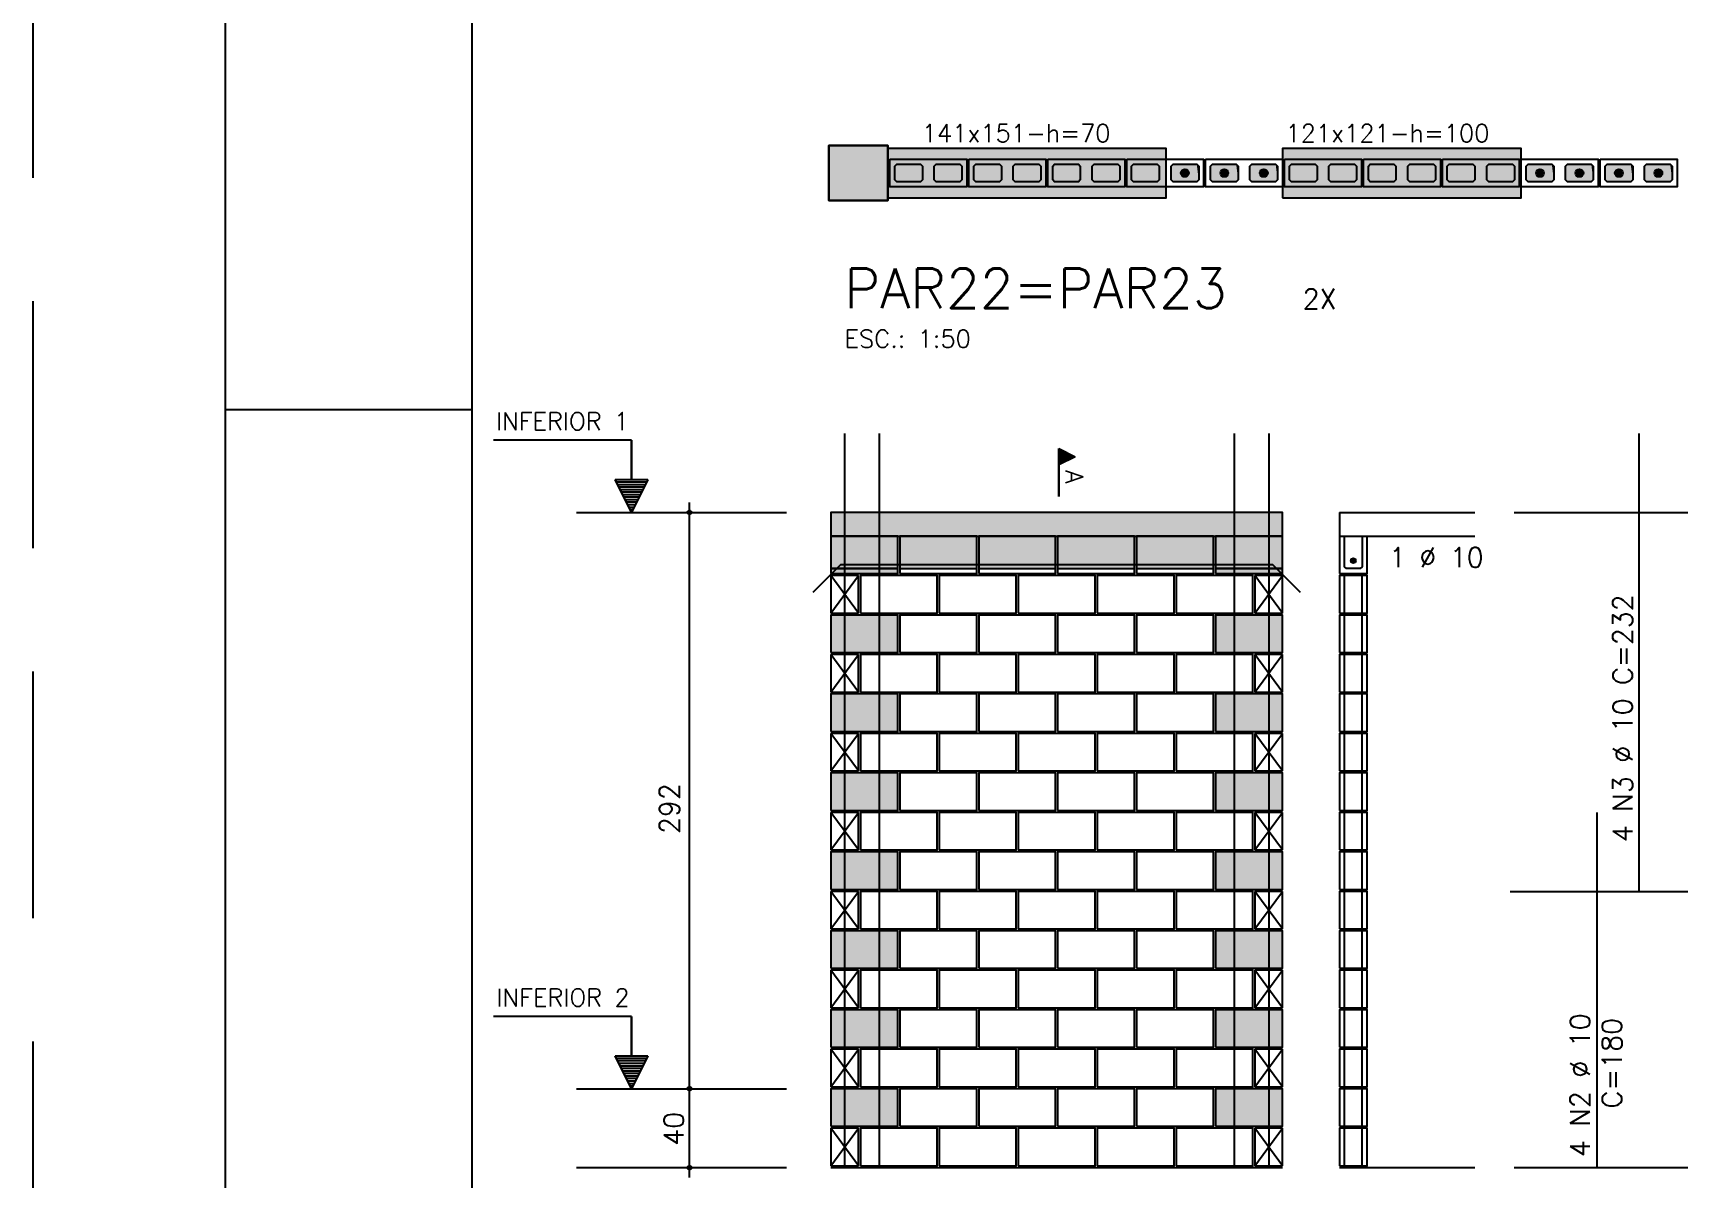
# Model space of a CAD drawing. Extents: x -1.9 to 86, y -1.6 to 60.9.
# Drawn here: x -1.95 to 14.73, y 7.06 to 18.67 of the extents above; entities that cross this region are included whole.
import ezdxf

# ---------------------------------------------------------------- set-up
doc = ezdxf.new("R2010")
doc.units = 0
doc.header["$MEASUREMENT"] = 0
doc.linetypes.add('HIDDEN', pattern=[0.375, 0.25, -0.125])
doc.layers.get('0').update_dxf_attribs({"linetype": 'CONTINUOUS'})
doc.layers.get('Defpoints').update_dxf_attribs({"linetype": 'CONTINUOUS'})
for name, color, linetype in [('ARQ_FOLHA', 7, 'CONTINUOUS'), ('PENA_01', 1, 'CONTINUOUS'), ('PENA_02', 2, 'CONTINUOUS'), ('PENA_03', 3, 'CONTINUOUS'), ('PENA_05', 5, 'CONTINUOUS'), ('PENA_06', 6, 'CONTINUOUS'), ('PENA_09', 254, 'CONTINUOUS'), ('PENA_11', 252, 'CONTINUOUS'), ('PENA_21', 100, 'CONTINUOUS'), ('PENA_23', 50, 'CONTINUOUS')]:
    doc.layers.add(name, color=color, linetype=linetype)
doc.styles.get("Standard").update_dxf_attribs({"font": 'ROMANS.SHX'})

# ---------------------------------------------------------------- blocks, each defined once
blk = doc.blocks.new('FOLHA A1 - 841 X 594')
at = {"layer": 'ARQ_FOLHA', "color": 1}
blk.add_line((-816, 148.5), (-841, 148.5), dxfattribs=at)
for points in [[(-841, 0), (0, 0), (0, 594), (-841, 594)], [(-816, 10), (-10, 10), (-10, 584), (-816, 584)]]:
    blk.add_lwpolyline(points, close=True, dxfattribs=at)
at = {"layer": 'Defpoints', "color": 8, "linetype": 'HIDDEN', "ltscale": 100}
blk.add_lwpolyline([(-860.5, 609.5), (-860.5, -15.5), (19.5, -15.5), (19.5, 609.5)], close=True, dxfattribs=at)
blk = doc.blocks.new('*U24')
blk.add_blockref('FOLHA A1 - 841 X 594', (0, 0))

msp = doc.modelspace()

# ---------------------------------------------------------------- linework, layer by layer
at = {"layer": 'PENA_01', "linetype": 'Continuous'}
for p, q in [((3.559764, 13.809727), (5.690628, 13.809727)), ((6.13812, 13.239727), (6.81812, 13.239727)), ((6.83812, 13.239727), (7.61812, 13.239727)), ((7.63812, 13.239727), (8.41812, 13.239727)), ((8.43812, 13.239727), (9.21812, 13.239727)), ((9.23812, 13.239727), (10.01812, 13.239727)), ((10.03812, 13.239727), (10.71812, 13.239727)), ((3.559764, 7.969727), (5.690628, 7.969727)), ((3.559764, 7.169727), (5.690628, 7.169727))]:
    msp.add_line(p, q, dxfattribs=at)
for points in [[(6.78798, 17.318709), (6.80798, 17.338709), (7.04798, 17.338709), (7.06798, 17.318709), (7.06798, 17.178709), (7.04798, 17.158709), (6.80798, 17.158709), (6.78798, 17.178709), (6.78798, 17.318709)], [(7.18798, 17.318709), (7.20798, 17.338709), (7.44798, 17.338709), (7.46798, 17.318709), (7.46798, 17.178709), (7.44798, 17.158709), (7.20798, 17.158709), (7.18798, 17.178709), (7.18798, 17.318709)], [(7.58798, 17.318709), (7.60798, 17.338709), (7.84798, 17.338709), (7.86798, 17.318709), (7.86798, 17.178709), (7.84798, 17.158709), (7.60798, 17.158709), (7.58798, 17.178709), (7.58798, 17.318709)], [(7.98798, 17.318709), (8.00798, 17.338709), (8.24798, 17.338709), (8.26798, 17.318709), (8.26798, 17.178709), (8.24798, 17.158709), (8.00798, 17.158709), (7.98798, 17.178709), (7.98798, 17.318709)], [(8.38798, 17.318709), (8.40798, 17.338709), (8.64798, 17.338709), (8.66798, 17.318709), (8.66798, 17.178709), (8.64798, 17.158709), (8.40798, 17.158709), (8.38798, 17.178709), (8.38798, 17.318709)], [(8.78798, 17.318709), (8.80798, 17.338709), (9.04798, 17.338709), (9.06798, 17.318709), (9.06798, 17.178709), (9.04798, 17.158709), (8.80798, 17.158709), (8.78798, 17.178709), (8.78798, 17.318709)], [(9.18798, 17.318709), (9.20798, 17.338709), (9.44798, 17.338709), (9.46798, 17.318709), (9.46798, 17.178709), (9.44798, 17.158709), (9.20798, 17.158709), (9.18798, 17.178709), (9.18798, 17.318709)], [(9.58798, 17.318709), (9.60798, 17.338709), (9.84798, 17.338709), (9.86798, 17.318709), (9.86798, 17.178709), (9.84798, 17.158709), (9.60798, 17.158709), (9.58798, 17.178709), (9.58798, 17.318709)], [(9.98798, 17.318709), (10.00798, 17.338709), (10.24798, 17.338709), (10.26798, 17.318709), (10.26798, 17.178709), (10.24798, 17.158709), (10.00798, 17.158709), (9.98798, 17.178709), (9.98798, 17.318709)], [(10.38798, 17.318709), (10.40798, 17.338709), (10.64798, 17.338709), (10.66798, 17.318709), (10.66798, 17.178709), (10.64798, 17.158709), (10.40798, 17.158709), (10.38798, 17.178709), (10.38798, 17.318709)], [(10.78798, 17.318709), (10.80798, 17.338709), (11.04798, 17.338709), (11.06798, 17.318709), (11.06798, 17.178709), (11.04798, 17.158709), (10.80798, 17.158709), (10.78798, 17.178709), (10.78798, 17.318709)], [(11.18798, 17.318709), (11.20798, 17.338709), (11.44798, 17.338709), (11.46798, 17.318709), (11.46798, 17.178709), (11.44798, 17.158709), (11.20798, 17.158709), (11.18798, 17.178709), (11.18798, 17.318709)], [(11.58798, 17.318709), (11.60798, 17.338709), (11.84798, 17.338709), (11.86798, 17.318709), (11.86798, 17.178709), (11.84798, 17.158709), (11.60798, 17.158709), (11.58798, 17.178709), (11.58798, 17.318709)], [(11.98798, 17.318709), (12.00798, 17.338709), (12.24798, 17.338709), (12.26798, 17.318709), (12.26798, 17.178709), (12.24798, 17.158709), (12.00798, 17.158709), (11.98798, 17.178709), (11.98798, 17.318709)], [(12.38798, 17.318709), (12.40798, 17.338709), (12.64798, 17.338709), (12.66798, 17.318709), (12.66798, 17.178709), (12.64798, 17.158709), (12.40798, 17.158709), (12.38798, 17.178709), (12.38798, 17.318709)], [(12.78798, 17.318709), (12.80798, 17.338709), (13.04798, 17.338709), (13.06798, 17.318709), (13.06798, 17.178709), (13.04798, 17.158709), (12.80798, 17.158709), (12.78798, 17.178709), (12.78798, 17.318709)], [(13.18798, 17.318709), (13.20798, 17.338709), (13.44798, 17.338709), (13.46798, 17.318709), (13.46798, 17.178709), (13.44798, 17.158709), (13.20798, 17.158709), (13.18798, 17.178709), (13.18798, 17.318709)], [(13.58798, 17.318709), (13.60798, 17.338709), (13.84798, 17.338709), (13.86798, 17.318709), (13.86798, 17.178709), (13.84798, 17.158709), (13.60798, 17.158709), (13.58798, 17.178709), (13.58798, 17.318709)], [(13.98798, 17.318709), (14.00798, 17.338709), (14.24798, 17.338709), (14.26798, 17.318709), (14.26798, 17.178709), (14.24798, 17.158709), (14.00798, 17.158709), (13.98798, 17.178709), (13.98798, 17.318709)], [(14.38798, 17.318709), (14.40798, 17.338709), (14.64798, 17.338709), (14.66798, 17.318709), (14.66798, 17.178709), (14.64798, 17.158709), (14.40798, 17.158709), (14.38798, 17.178709), (14.38798, 17.318709)]]:
    msp.add_lwpolyline(points, dxfattribs=at)
at = {"layer": 'PENA_02', "linetype": 'Continuous'}
for p, q in [((6.41812, 13.169727), (6.13812, 13.169727)), ((6.13812, 13.169727), (6.13812, 12.789727)), ((6.41812, 12.789727), (6.41812, 13.169727)), ((10.71812, 13.169727), (10.43812, 13.169727)), ((10.43812, 13.169727), (10.43812, 12.789727)), ((10.71812, 12.789727), (10.71812, 13.169727)), ((6.13812, 12.789727), (6.41812, 12.789727)), ((10.43812, 12.789727), (10.71812, 12.789727)), ((6.41812, 12.369727), (6.13812, 12.369727)), ((6.13812, 12.369727), (6.13812, 11.989727)), ((6.41812, 11.989727), (6.41812, 12.369727)), ((10.71812, 12.369727), (10.43812, 12.369727)), ((10.43812, 12.369727), (10.43812, 11.989727)), ((10.71812, 11.989727), (10.71812, 12.369727)), ((6.13812, 11.989727), (6.41812, 11.989727)), ((10.43812, 11.989727), (10.71812, 11.989727)), ((6.41812, 11.569727), (6.13812, 11.569727)), ((6.13812, 11.569727), (6.13812, 11.189727)), ((6.41812, 11.189727), (6.41812, 11.569727)), ((10.71812, 11.569727), (10.43812, 11.569727)), ((10.43812, 11.569727), (10.43812, 11.189727)), ((10.71812, 11.189727), (10.71812, 11.569727)), ((6.13812, 11.189727), (6.41812, 11.189727)), ((10.43812, 11.189727), (10.71812, 11.189727)), ((6.41812, 10.769727), (6.13812, 10.769727)), ((6.13812, 10.769727), (6.13812, 10.389727)), ((6.41812, 10.389727), (6.41812, 10.769727)), ((10.71812, 10.769727), (10.43812, 10.769727)), ((10.43812, 10.769727), (10.43812, 10.389727)), ((10.71812, 10.389727), (10.71812, 10.769727)), ((6.13812, 10.389727), (6.41812, 10.389727)), ((10.43812, 10.389727), (10.71812, 10.389727)), ((6.41812, 9.969727), (6.13812, 9.969727)), ((6.13812, 9.969727), (6.13812, 9.589727)), ((6.41812, 9.589727), (6.41812, 9.969727)), ((10.71812, 9.969727), (10.43812, 9.969727)), ((10.43812, 9.969727), (10.43812, 9.589727)), ((10.71812, 9.589727), (10.71812, 9.969727)), ((6.13812, 9.589727), (6.41812, 9.589727)), ((10.43812, 9.589727), (10.71812, 9.589727)), ((6.41812, 9.169727), (6.13812, 9.169727)), ((6.13812, 9.169727), (6.13812, 8.789727)), ((6.41812, 8.789727), (6.41812, 9.169727)), ((10.71812, 9.169727), (10.43812, 9.169727)), ((10.43812, 9.169727), (10.43812, 8.789727)), ((10.71812, 8.789727), (10.71812, 9.169727)), ((6.13812, 8.789727), (6.41812, 8.789727)), ((10.43812, 8.789727), (10.71812, 8.789727)), ((6.41812, 8.369727), (6.13812, 8.369727)), ((6.13812, 8.369727), (6.13812, 7.989727)), ((6.41812, 7.989727), (6.41812, 8.369727)), ((10.71812, 8.369727), (10.43812, 8.369727)), ((10.43812, 8.369727), (10.43812, 7.989727)), ((10.71812, 7.989727), (10.71812, 8.369727)), ((6.13812, 7.989727), (6.41812, 7.989727)), ((10.43812, 7.989727), (10.71812, 7.989727)), ((6.41812, 7.569727), (6.13812, 7.569727)), ((6.13812, 7.569727), (6.13812, 7.189727)), ((6.41812, 7.189727), (6.41812, 7.569727)), ((10.71812, 7.569727), (10.43812, 7.569727)), ((10.43812, 7.569727), (10.43812, 7.189727)), ((10.71812, 7.189727), (10.71812, 7.569727)), ((6.13812, 7.189727), (6.41812, 7.189727)), ((10.43812, 7.189727), (10.71812, 7.189727)), ((6.13812, 7.169727), (10.71812, 7.169727))]:
    msp.add_line(p, q, dxfattribs=at)
for points in [[(6.71798, 16.968709), (6.11798, 16.968709), (6.11798, 17.528709), (6.71798, 17.528709), (6.71798, 16.968709)], [(6.73798, 17.388709), (7.51798, 17.388709), (7.51798, 17.108709), (6.73798, 17.108709), (6.73798, 17.388709)], [(7.53798, 17.388709), (8.31798, 17.388709), (8.31798, 17.108709), (7.53798, 17.108709), (7.53798, 17.388709)], [(8.33798, 17.388709), (9.11798, 17.388709), (9.11798, 17.108709), (8.33798, 17.108709), (8.33798, 17.388709)], [(9.13798, 17.388709), (9.91798, 17.388709), (9.91798, 17.108709), (9.13798, 17.108709), (9.13798, 17.388709)], [(9.93798, 17.388709), (10.71798, 17.388709), (10.71798, 17.108709), (9.93798, 17.108709), (9.93798, 17.388709)], [(10.73798, 17.388709), (11.51798, 17.388709), (11.51798, 17.108709), (10.73798, 17.108709), (10.73798, 17.388709)], [(11.53798, 17.388709), (12.31798, 17.388709), (12.31798, 17.108709), (11.53798, 17.108709), (11.53798, 17.388709)], [(12.33798, 17.388709), (13.11798, 17.388709), (13.11798, 17.108709), (12.33798, 17.108709), (12.33798, 17.388709)], [(13.13798, 17.388709), (13.91798, 17.388709), (13.91798, 17.108709), (13.13798, 17.108709), (13.13798, 17.388709)], [(13.93798, 17.388709), (14.71798, 17.388709), (14.71798, 17.108709), (13.93798, 17.108709), (13.93798, 17.388709)], [(6.13812, 13.569727), (10.71812, 13.569727), (10.71812, 13.809727), (6.13812, 13.809727), (6.13812, 13.569727)], [(6.13812, 13.189727), (6.81812, 13.189727), (6.81812, 13.569727), (6.13812, 13.569727), (6.13812, 13.189727)], [(6.83812, 13.189727), (7.61812, 13.189727), (7.61812, 13.569727), (6.83812, 13.569727), (6.83812, 13.189727)], [(7.63812, 13.189727), (8.41812, 13.189727), (8.41812, 13.569727), (7.63812, 13.569727), (7.63812, 13.189727)], [(8.43812, 13.189727), (9.21812, 13.189727), (9.21812, 13.569727), (8.43812, 13.569727), (8.43812, 13.189727)], [(9.23812, 13.189727), (10.01812, 13.189727), (10.01812, 13.569727), (9.23812, 13.569727), (9.23812, 13.189727)], [(10.03812, 13.189727), (10.71812, 13.189727), (10.71812, 13.569727), (10.03812, 13.569727), (10.03812, 13.189727)], [(6.43812, 12.789727), (7.21812, 12.789727), (7.21812, 13.169727), (6.43812, 13.169727), (6.43812, 12.789727)], [(7.23812, 12.789727), (8.01812, 12.789727), (8.01812, 13.169727), (7.23812, 13.169727), (7.23812, 12.789727)], [(8.03812, 12.789727), (8.81812, 12.789727), (8.81812, 13.169727), (8.03812, 13.169727), (8.03812, 12.789727)], [(8.83812, 12.789727), (9.61812, 12.789727), (9.61812, 13.169727), (8.83812, 13.169727), (8.83812, 12.789727)], [(9.63812, 12.789727), (10.41812, 12.789727), (10.41812, 13.169727), (9.63812, 13.169727), (9.63812, 12.789727)], [(6.13812, 12.389727), (6.81812, 12.389727), (6.81812, 12.769727), (6.13812, 12.769727), (6.13812, 12.389727)], [(6.83812, 12.389727), (7.61812, 12.389727), (7.61812, 12.769727), (6.83812, 12.769727), (6.83812, 12.389727)], [(7.63812, 12.389727), (8.41812, 12.389727), (8.41812, 12.769727), (7.63812, 12.769727), (7.63812, 12.389727)], [(8.43812, 12.389727), (9.21812, 12.389727), (9.21812, 12.769727), (8.43812, 12.769727), (8.43812, 12.389727)], [(9.23812, 12.389727), (10.01812, 12.389727), (10.01812, 12.769727), (9.23812, 12.769727), (9.23812, 12.389727)], [(10.03812, 12.389727), (10.71812, 12.389727), (10.71812, 12.769727), (10.03812, 12.769727), (10.03812, 12.389727)], [(6.43812, 11.989727), (7.21812, 11.989727), (7.21812, 12.369727), (6.43812, 12.369727), (6.43812, 11.989727)], [(7.23812, 11.989727), (8.01812, 11.989727), (8.01812, 12.369727), (7.23812, 12.369727), (7.23812, 11.989727)], [(8.03812, 11.989727), (8.81812, 11.989727), (8.81812, 12.369727), (8.03812, 12.369727), (8.03812, 11.989727)], [(8.83812, 11.989727), (9.61812, 11.989727), (9.61812, 12.369727), (8.83812, 12.369727), (8.83812, 11.989727)], [(9.63812, 11.989727), (10.41812, 11.989727), (10.41812, 12.369727), (9.63812, 12.369727), (9.63812, 11.989727)], [(6.13812, 11.589727), (6.81812, 11.589727), (6.81812, 11.969727), (6.13812, 11.969727), (6.13812, 11.589727)], [(6.83812, 11.589727), (7.61812, 11.589727), (7.61812, 11.969727), (6.83812, 11.969727), (6.83812, 11.589727)], [(7.63812, 11.589727), (8.41812, 11.589727), (8.41812, 11.969727), (7.63812, 11.969727), (7.63812, 11.589727)], [(8.43812, 11.589727), (9.21812, 11.589727), (9.21812, 11.969727), (8.43812, 11.969727), (8.43812, 11.589727)], [(9.23812, 11.589727), (10.01812, 11.589727), (10.01812, 11.969727), (9.23812, 11.969727), (9.23812, 11.589727)], [(10.03812, 11.589727), (10.71812, 11.589727), (10.71812, 11.969727), (10.03812, 11.969727), (10.03812, 11.589727)], [(6.43812, 11.189727), (7.21812, 11.189727), (7.21812, 11.569727), (6.43812, 11.569727), (6.43812, 11.189727)], [(7.23812, 11.189727), (8.01812, 11.189727), (8.01812, 11.569727), (7.23812, 11.569727), (7.23812, 11.189727)], [(8.03812, 11.189727), (8.81812, 11.189727), (8.81812, 11.569727), (8.03812, 11.569727), (8.03812, 11.189727)], [(8.83812, 11.189727), (9.61812, 11.189727), (9.61812, 11.569727), (8.83812, 11.569727), (8.83812, 11.189727)], [(9.63812, 11.189727), (10.41812, 11.189727), (10.41812, 11.569727), (9.63812, 11.569727), (9.63812, 11.189727)], [(6.13812, 10.789727), (6.81812, 10.789727), (6.81812, 11.169727), (6.13812, 11.169727), (6.13812, 10.789727)], [(6.83812, 10.789727), (7.61812, 10.789727), (7.61812, 11.169727), (6.83812, 11.169727), (6.83812, 10.789727)], [(7.63812, 10.789727), (8.41812, 10.789727), (8.41812, 11.169727), (7.63812, 11.169727), (7.63812, 10.789727)], [(8.43812, 10.789727), (9.21812, 10.789727), (9.21812, 11.169727), (8.43812, 11.169727), (8.43812, 10.789727)], [(9.23812, 10.789727), (10.01812, 10.789727), (10.01812, 11.169727), (9.23812, 11.169727), (9.23812, 10.789727)], [(10.03812, 10.789727), (10.71812, 10.789727), (10.71812, 11.169727), (10.03812, 11.169727), (10.03812, 10.789727)], [(6.43812, 10.389727), (7.21812, 10.389727), (7.21812, 10.769727), (6.43812, 10.769727), (6.43812, 10.389727)], [(7.23812, 10.389727), (8.01812, 10.389727), (8.01812, 10.769727), (7.23812, 10.769727), (7.23812, 10.389727)], [(8.03812, 10.389727), (8.81812, 10.389727), (8.81812, 10.769727), (8.03812, 10.769727), (8.03812, 10.389727)], [(8.83812, 10.389727), (9.61812, 10.389727), (9.61812, 10.769727), (8.83812, 10.769727), (8.83812, 10.389727)], [(9.63812, 10.389727), (10.41812, 10.389727), (10.41812, 10.769727), (9.63812, 10.769727), (9.63812, 10.389727)], [(6.13812, 9.989727), (6.81812, 9.989727), (6.81812, 10.369727), (6.13812, 10.369727), (6.13812, 9.989727)], [(6.83812, 9.989727), (7.61812, 9.989727), (7.61812, 10.369727), (6.83812, 10.369727), (6.83812, 9.989727)], [(7.63812, 9.989727), (8.41812, 9.989727), (8.41812, 10.369727), (7.63812, 10.369727), (7.63812, 9.989727)], [(8.43812, 9.989727), (9.21812, 9.989727), (9.21812, 10.369727), (8.43812, 10.369727), (8.43812, 9.989727)], [(9.23812, 9.989727), (10.01812, 9.989727), (10.01812, 10.369727), (9.23812, 10.369727), (9.23812, 9.989727)], [(10.03812, 9.989727), (10.71812, 9.989727), (10.71812, 10.369727), (10.03812, 10.369727), (10.03812, 9.989727)], [(6.43812, 9.589727), (7.21812, 9.589727), (7.21812, 9.969727), (6.43812, 9.969727), (6.43812, 9.589727)], [(7.23812, 9.589727), (8.01812, 9.589727), (8.01812, 9.969727), (7.23812, 9.969727), (7.23812, 9.589727)], [(8.03812, 9.589727), (8.81812, 9.589727), (8.81812, 9.969727), (8.03812, 9.969727), (8.03812, 9.589727)], [(8.83812, 9.589727), (9.61812, 9.589727), (9.61812, 9.969727), (8.83812, 9.969727), (8.83812, 9.589727)], [(9.63812, 9.589727), (10.41812, 9.589727), (10.41812, 9.969727), (9.63812, 9.969727), (9.63812, 9.589727)], [(6.13812, 9.189727), (6.81812, 9.189727), (6.81812, 9.569727), (6.13812, 9.569727), (6.13812, 9.189727)], [(6.83812, 9.189727), (7.61812, 9.189727), (7.61812, 9.569727), (6.83812, 9.569727), (6.83812, 9.189727)], [(7.63812, 9.189727), (8.41812, 9.189727), (8.41812, 9.569727), (7.63812, 9.569727), (7.63812, 9.189727)], [(8.43812, 9.189727), (9.21812, 9.189727), (9.21812, 9.569727), (8.43812, 9.569727), (8.43812, 9.189727)], [(9.23812, 9.189727), (10.01812, 9.189727), (10.01812, 9.569727), (9.23812, 9.569727), (9.23812, 9.189727)], [(10.03812, 9.189727), (10.71812, 9.189727), (10.71812, 9.569727), (10.03812, 9.569727), (10.03812, 9.189727)], [(6.43812, 8.789727), (7.21812, 8.789727), (7.21812, 9.169727), (6.43812, 9.169727), (6.43812, 8.789727)], [(7.23812, 8.789727), (8.01812, 8.789727), (8.01812, 9.169727), (7.23812, 9.169727), (7.23812, 8.789727)], [(8.03812, 8.789727), (8.81812, 8.789727), (8.81812, 9.169727), (8.03812, 9.169727), (8.03812, 8.789727)], [(8.83812, 8.789727), (9.61812, 8.789727), (9.61812, 9.169727), (8.83812, 9.169727), (8.83812, 8.789727)], [(9.63812, 8.789727), (10.41812, 8.789727), (10.41812, 9.169727), (9.63812, 9.169727), (9.63812, 8.789727)], [(6.13812, 8.389727), (6.81812, 8.389727), (6.81812, 8.769727), (6.13812, 8.769727), (6.13812, 8.389727)], [(6.83812, 8.389727), (7.61812, 8.389727), (7.61812, 8.769727), (6.83812, 8.769727), (6.83812, 8.389727)], [(7.63812, 8.389727), (8.41812, 8.389727), (8.41812, 8.769727), (7.63812, 8.769727), (7.63812, 8.389727)], [(8.43812, 8.389727), (9.21812, 8.389727), (9.21812, 8.769727), (8.43812, 8.769727), (8.43812, 8.389727)], [(9.23812, 8.389727), (10.01812, 8.389727), (10.01812, 8.769727), (9.23812, 8.769727), (9.23812, 8.389727)], [(10.03812, 8.389727), (10.71812, 8.389727), (10.71812, 8.769727), (10.03812, 8.769727), (10.03812, 8.389727)], [(6.43812, 7.989727), (7.21812, 7.989727), (7.21812, 8.369727), (6.43812, 8.369727), (6.43812, 7.989727)], [(7.23812, 7.989727), (8.01812, 7.989727), (8.01812, 8.369727), (7.23812, 8.369727), (7.23812, 7.989727)], [(8.03812, 7.989727), (8.81812, 7.989727), (8.81812, 8.369727), (8.03812, 8.369727), (8.03812, 7.989727)], [(8.83812, 7.989727), (9.61812, 7.989727), (9.61812, 8.369727), (8.83812, 8.369727), (8.83812, 7.989727)], [(9.63812, 7.989727), (10.41812, 7.989727), (10.41812, 8.369727), (9.63812, 8.369727), (9.63812, 7.989727)], [(6.13812, 7.589727), (6.81812, 7.589727), (6.81812, 7.969727), (6.13812, 7.969727), (6.13812, 7.589727)], [(6.83812, 7.589727), (7.61812, 7.589727), (7.61812, 7.969727), (6.83812, 7.969727), (6.83812, 7.589727)], [(7.63812, 7.589727), (8.41812, 7.589727), (8.41812, 7.969727), (7.63812, 7.969727), (7.63812, 7.589727)], [(8.43812, 7.589727), (9.21812, 7.589727), (9.21812, 7.969727), (8.43812, 7.969727), (8.43812, 7.589727)], [(9.23812, 7.589727), (10.01812, 7.589727), (10.01812, 7.969727), (9.23812, 7.969727), (9.23812, 7.589727)], [(10.03812, 7.589727), (10.71812, 7.589727), (10.71812, 7.969727), (10.03812, 7.969727), (10.03812, 7.589727)], [(6.43812, 7.189727), (7.21812, 7.189727), (7.21812, 7.569727), (6.43812, 7.569727), (6.43812, 7.189727)], [(7.23812, 7.189727), (8.01812, 7.189727), (8.01812, 7.569727), (7.23812, 7.569727), (7.23812, 7.189727)], [(8.03812, 7.189727), (8.81812, 7.189727), (8.81812, 7.569727), (8.03812, 7.569727), (8.03812, 7.189727)], [(8.83812, 7.189727), (9.61812, 7.189727), (9.61812, 7.569727), (8.83812, 7.569727), (8.83812, 7.189727)], [(9.63812, 7.189727), (10.41812, 7.189727), (10.41812, 7.569727), (9.63812, 7.569727), (9.63812, 7.189727)]]:
    msp.add_lwpolyline(points, dxfattribs=at)
for centre, radius in [((4.70591, 13.809727), 0.02), ((4.70591, 13.809727), 0.01), ((4.70591, 7.969727), 0.02), ((4.70591, 7.969727), 0.01), ((4.70591, 7.169727), 0.02), ((4.70591, 7.169727), 0.01)]:
    msp.add_circle(centre, radius, dxfattribs=at)
at = {"layer": 'PENA_03', "linetype": 'Continuous'}
for p, q in [((4.118763, 14.541592), (2.718763, 14.541592)), ((4.118763, 14.141592), (4.118763, 14.541592)), ((4.120163, 14.141592), (4.120163, 14.542992)), ((8.451183, 13.971049), (8.451183, 14.457431)), ((8.451183, 14.457431), (8.617116, 14.374465)), ((8.451878, 14.456303), (8.615555, 14.374465)), ((8.617116, 14.374465), (8.451878, 14.291846)), ((8.451879, 14.456303), (8.451879, 14.292626)), ((8.615555, 14.374465), (8.451879, 14.292626)), ((8.463947, 14.451049), (8.463947, 14.29788)), ((8.476711, 14.444667), (8.476711, 14.304262)), ((8.489475, 14.438285), (8.489475, 14.310644)), ((8.502239, 14.431903), (8.502239, 14.317026)), ((8.515003, 14.425521), (8.515003, 14.323408)), ((8.527767, 14.419139), (8.527767, 14.32979)), ((8.540531, 14.412757), (8.540531, 14.336172)), ((8.553295, 14.406375), (8.553295, 14.342554)), ((8.566059, 14.399993), (8.566059, 14.348936)), ((8.578823, 14.393611), (8.578823, 14.355318)), ((8.591588, 14.387229), (8.591588, 14.3617)), ((8.604352, 14.380847), (8.604352, 14.368083)), ((8.451879, 14.291846), (8.451879, 13.971049)), ((4.119463, 13.809727), (3.95353, 14.141592)), ((3.95353, 14.141592), (4.118763, 14.141592)), ((4.119463, 13.812849), (3.955786, 14.140201)), ((4.283139, 14.140201), (3.955786, 14.140201)), ((4.272632, 14.116064), (3.966293, 14.116064)), ((4.259868, 14.090536), (3.979058, 14.090536)), ((4.247104, 14.065008), (3.991822, 14.065008)), ((4.234339, 14.03948), (4.004586, 14.03948)), ((4.221575, 14.013952), (4.01735, 14.013952)), ((4.285396, 14.141592), (4.119463, 13.809727)), ((4.283139, 14.140202), (4.119463, 13.812848)), ((4.120163, 14.141592), (4.285396, 14.141592)), ((4.208811, 13.988424), (4.030114, 13.988424)), ((4.196047, 13.962896), (4.042878, 13.962896)), ((4.183283, 13.937368), (4.055642, 13.937368)), ((4.170519, 13.91184), (4.068406, 13.91184)), ((4.157755, 13.886312), (4.08117, 13.886312)), ((4.144991, 13.860783), (4.093934, 13.860783)), ((4.70591, 7.069194), (4.70591, 13.909727)), ((4.132227, 13.835255), (4.106699, 13.835255)), ((11.296176, 13.809727), (11.296176, 13.189727)), ((11.296176, 13.809727), (12.666855, 13.809727)), ((13.066855, 13.809727), (15.556171, 13.809727)), ((11.296176, 13.569727), (12.666855, 13.569727)), ((6.13812, 12.789727), (6.41812, 13.169727)), ((6.41812, 12.789727), (6.13812, 13.169727)), ((10.43812, 12.789727), (10.71812, 13.169727)), ((10.71812, 12.789727), (10.43812, 13.169727)), ((11.346176, 12.789727), (11.346176, 13.169727)), ((11.526176, 12.789727), (11.526176, 13.169727)), ((11.346176, 12.389727), (11.346176, 12.769727)), ((11.526176, 12.389727), (11.526176, 12.769727)), ((6.13812, 11.989727), (6.41812, 12.369727)), ((6.41812, 11.989727), (6.13812, 12.369727)), ((10.43812, 11.989727), (10.71812, 12.369727)), ((10.71812, 11.989727), (10.43812, 12.369727)), ((11.346176, 11.989727), (11.346176, 12.369727)), ((11.526176, 11.989727), (11.526176, 12.369727)), ((11.346176, 11.589727), (11.346176, 11.969727)), ((11.526176, 11.589727), (11.526176, 11.969727)), ((6.13812, 11.189727), (6.41812, 11.569727)), ((6.41812, 11.189727), (6.13812, 11.569727)), ((10.43812, 11.189727), (10.71812, 11.569727)), ((10.71812, 11.189727), (10.43812, 11.569727)), ((11.346176, 11.189727), (11.346176, 11.569727)), ((11.526176, 11.189727), (11.526176, 11.569727)), ((11.346176, 10.789727), (11.346176, 11.169727)), ((11.526176, 10.789727), (11.526176, 11.169727)), ((6.13812, 10.389727), (6.41812, 10.769727)), ((6.41812, 10.389727), (6.13812, 10.769727)), ((10.43812, 10.389727), (10.71812, 10.769727)), ((10.71812, 10.389727), (10.43812, 10.769727)), ((11.346176, 10.389727), (11.346176, 10.769727)), ((11.526176, 10.389727), (11.526176, 10.769727)), ((11.346176, 9.989727), (11.346176, 10.369727)), ((11.526176, 9.989727), (11.526176, 10.369727)), ((6.13812, 9.589727), (6.41812, 9.969727)), ((6.41812, 9.589727), (6.13812, 9.969727)), ((10.43812, 9.589727), (10.71812, 9.969727)), ((10.71812, 9.589727), (10.43812, 9.969727)), ((11.346176, 9.589727), (11.346176, 9.969727)), ((11.526176, 9.589727), (11.526176, 9.969727)), ((13.024924, 9.969727), (15.556171, 9.969727)), ((11.346176, 9.189727), (11.346176, 9.569727)), ((11.526176, 9.189727), (11.526176, 9.569727)), ((6.13812, 8.789727), (6.41812, 9.169727)), ((6.41812, 8.789727), (6.13812, 9.169727)), ((10.43812, 8.789727), (10.71812, 9.169727)), ((10.71812, 8.789727), (10.43812, 9.169727)), ((11.346176, 8.789727), (11.346176, 9.169727)), ((11.526176, 8.789727), (11.526176, 9.169727)), ((4.118763, 8.701592), (2.718763, 8.701592)), ((4.118763, 8.301592), (4.118763, 8.701592)), ((4.120163, 8.301592), (4.120163, 8.702992)), ((11.346176, 8.389727), (11.346176, 8.769727)), ((11.526176, 8.389727), (11.526176, 8.769727)), ((6.13812, 7.989727), (6.41812, 8.369727)), ((6.41812, 7.989727), (6.13812, 8.369727)), ((10.43812, 7.989727), (10.71812, 8.369727)), ((10.71812, 7.989727), (10.43812, 8.369727)), ((11.346176, 7.989727), (11.346176, 8.369727)), ((11.526176, 7.989727), (11.526176, 8.369727)), ((4.119463, 7.969727), (3.95353, 8.301592)), ((3.95353, 8.301592), (4.118763, 8.301592)), ((4.119463, 7.972849), (3.955786, 8.300201)), ((4.283139, 8.300201), (3.955786, 8.300201)), ((4.272632, 8.276064), (3.966293, 8.276064)), ((4.259868, 8.250536), (3.979058, 8.250536)), ((4.247104, 8.225008), (3.991822, 8.225008)), ((4.234339, 8.19948), (4.004586, 8.19948)), ((4.221575, 8.173952), (4.01735, 8.173952)), ((4.285396, 8.301592), (4.119463, 7.969727)), ((4.283139, 8.300202), (4.119463, 7.972848)), ((4.120163, 8.301592), (4.285396, 8.301592)), ((4.208811, 8.148424), (4.030114, 8.148424)), ((4.196047, 8.122896), (4.042878, 8.122896)), ((4.183283, 8.097368), (4.055642, 8.097368)), ((4.170519, 8.07184), (4.068406, 8.07184)), ((4.157755, 8.046312), (4.08117, 8.046312)), ((4.144991, 8.020783), (4.093934, 8.020783)), ((4.132227, 7.995255), (4.106699, 7.995255)), ((11.346176, 7.589727), (11.346176, 7.969727)), ((11.526176, 7.589727), (11.526176, 7.969727)), ((6.13812, 7.189727), (6.41812, 7.569727)), ((6.41812, 7.189727), (6.13812, 7.569727)), ((10.43812, 7.189727), (10.71812, 7.569727)), ((10.71812, 7.189727), (10.43812, 7.569727)), ((11.346176, 7.189727), (11.346176, 7.569727)), ((11.526176, 7.189727), (11.526176, 7.569727)), ((11.296176, 7.169727), (12.666855, 7.169727)), ((13.066855, 7.169727), (15.556171, 7.169727))]:
    msp.add_line(p, q, dxfattribs=at)
for points in [[(6.11798, 16.968709), (6.71798, 16.968709), (6.71798, 17.528709), (6.11798, 17.528709), (6.11798, 16.968709)], [(9.86798, 17.178709), (9.84798, 17.158709), (9.60798, 17.158709), (9.58798, 17.178709), (9.58798, 17.318709), (9.60798, 17.338709), (9.84798, 17.338709), (9.86798, 17.318709), (9.86798, 17.178709)], [(10.26798, 17.178709), (10.24798, 17.158709), (10.00798, 17.158709), (9.98798, 17.178709), (9.98798, 17.318709), (10.00798, 17.338709), (10.24798, 17.338709), (10.26798, 17.318709), (10.26798, 17.178709)], [(10.66798, 17.178709), (10.64798, 17.158709), (10.40798, 17.158709), (10.38798, 17.178709), (10.38798, 17.318709), (10.40798, 17.338709), (10.64798, 17.338709), (10.66798, 17.318709), (10.66798, 17.178709)], [(13.46798, 17.178709), (13.44798, 17.158709), (13.20798, 17.158709), (13.18798, 17.178709), (13.18798, 17.318709), (13.20798, 17.338709), (13.44798, 17.338709), (13.46798, 17.318709), (13.46798, 17.178709)], [(13.86798, 17.178709), (13.84798, 17.158709), (13.60798, 17.158709), (13.58798, 17.178709), (13.58798, 17.318709), (13.60798, 17.338709), (13.84798, 17.338709), (13.86798, 17.318709), (13.86798, 17.178709)], [(14.26798, 17.178709), (14.24798, 17.158709), (14.00798, 17.158709), (13.98798, 17.178709), (13.98798, 17.318709), (14.00798, 17.338709), (14.24798, 17.338709), (14.26798, 17.318709), (14.26798, 17.178709)], [(14.66798, 17.178709), (14.64798, 17.158709), (14.40798, 17.158709), (14.38798, 17.178709), (14.38798, 17.318709), (14.40798, 17.338709), (14.64798, 17.338709), (14.66798, 17.318709), (14.66798, 17.178709)], [(11.296176, 13.189727), (11.576176, 13.189727), (11.576176, 13.569727)], [(11.526176, 13.569727), (11.526176, 13.259727), (11.506176, 13.239727), (11.366176, 13.239727), (11.346176, 13.259727), (11.346176, 13.569727)], [(11.296176, 12.789727), (11.576176, 12.789727), (11.576176, 13.169727), (11.296176, 13.169727), (11.296176, 12.789727)], [(11.296176, 12.389727), (11.576176, 12.389727), (11.576176, 12.769727), (11.296176, 12.769727), (11.296176, 12.389727)], [(11.296176, 11.989727), (11.576176, 11.989727), (11.576176, 12.369727), (11.296176, 12.369727), (11.296176, 11.989727)], [(11.296176, 11.589727), (11.576176, 11.589727), (11.576176, 11.969727), (11.296176, 11.969727), (11.296176, 11.589727)], [(11.296176, 11.189727), (11.576176, 11.189727), (11.576176, 11.569727), (11.296176, 11.569727), (11.296176, 11.189727)], [(11.296176, 10.789727), (11.576176, 10.789727), (11.576176, 11.169727), (11.296176, 11.169727), (11.296176, 10.789727)], [(11.296176, 10.389727), (11.576176, 10.389727), (11.576176, 10.769727), (11.296176, 10.769727), (11.296176, 10.389727)], [(11.296176, 9.989727), (11.576176, 9.989727), (11.576176, 10.369727), (11.296176, 10.369727), (11.296176, 9.989727)], [(11.296176, 9.589727), (11.576176, 9.589727), (11.576176, 9.969727), (11.296176, 9.969727), (11.296176, 9.589727)], [(11.296176, 9.189727), (11.576176, 9.189727), (11.576176, 9.569727), (11.296176, 9.569727), (11.296176, 9.189727)], [(11.296176, 8.789727), (11.576176, 8.789727), (11.576176, 9.169727), (11.296176, 9.169727), (11.296176, 8.789727)], [(11.296176, 8.389727), (11.576176, 8.389727), (11.576176, 8.769727), (11.296176, 8.769727), (11.296176, 8.389727)], [(11.296176, 7.989727), (11.576176, 7.989727), (11.576176, 8.369727), (11.296176, 8.369727), (11.296176, 7.989727)], [(11.296176, 7.589727), (11.576176, 7.589727), (11.576176, 7.969727), (11.296176, 7.969727), (11.296176, 7.589727)], [(11.296176, 7.189727), (11.576176, 7.189727), (11.576176, 7.569727), (11.296176, 7.569727), (11.296176, 7.189727)]]:
    msp.add_lwpolyline(points, dxfattribs=at)
for centre, radius in [((9.72798, 17.248709), 0.04), ((10.12798, 17.248709), 0.04), ((10.52798, 17.248709), 0.04), ((13.32798, 17.248709), 0.04), ((13.72798, 17.248709), 0.04), ((14.12798, 17.248709), 0.04), ((14.52798, 17.248709), 0.04), ((11.435724, 13.320717), 0.025)]:
    msp.add_circle(centre, radius, dxfattribs=at)
for points in [[(9.76798, 17.248709), (9.70798, 17.28335), (9.690392, 17.262389)], [(9.76798, 17.248709), (9.690392, 17.262389), (9.690392, 17.235028)], [(9.76798, 17.248709), (9.690392, 17.235028), (9.70798, 17.214068)], [(9.76798, 17.248709), (9.734926, 17.288101), (9.70798, 17.28335)], [(9.76798, 17.248709), (9.70798, 17.214068), (9.734926, 17.209316)], [(9.76798, 17.248709), (9.758621, 17.27442), (9.734926, 17.288101)], [(9.76798, 17.248709), (9.734926, 17.209316), (9.758621, 17.222997)], [(9.76798, 17.248709), (9.758621, 17.222997), (9.76798, 17.248709)], [(10.16798, 17.248709), (10.10798, 17.28335), (10.090392, 17.262389)], [(10.16798, 17.248709), (10.090392, 17.262389), (10.090392, 17.235028)], [(10.16798, 17.248709), (10.090392, 17.235028), (10.10798, 17.214068)], [(10.16798, 17.248709), (10.134926, 17.288101), (10.10798, 17.28335)], [(10.16798, 17.248709), (10.10798, 17.214068), (10.134926, 17.209316)], [(10.16798, 17.248709), (10.158621, 17.27442), (10.134926, 17.288101)], [(10.16798, 17.248709), (10.134926, 17.209316), (10.158621, 17.222997)], [(10.16798, 17.248709), (10.158621, 17.222997), (10.16798, 17.248709)], [(10.56798, 17.248709), (10.50798, 17.28335), (10.490392, 17.262389)], [(10.56798, 17.248709), (10.490392, 17.262389), (10.490392, 17.235028)], [(10.56798, 17.248709), (10.490392, 17.235028), (10.50798, 17.214068)], [(10.56798, 17.248709), (10.534926, 17.288101), (10.50798, 17.28335)], [(10.56798, 17.248709), (10.50798, 17.214068), (10.534926, 17.209316)], [(10.56798, 17.248709), (10.558621, 17.27442), (10.534926, 17.288101)], [(10.56798, 17.248709), (10.534926, 17.209316), (10.558621, 17.222997)], [(10.56798, 17.248709), (10.558621, 17.222997), (10.56798, 17.248709)], [(13.36798, 17.248709), (13.30798, 17.28335), (13.290392, 17.262389)], [(13.36798, 17.248709), (13.290392, 17.262389), (13.290392, 17.235028)], [(13.36798, 17.248709), (13.290392, 17.235028), (13.30798, 17.214068)], [(13.36798, 17.248709), (13.334926, 17.288101), (13.30798, 17.28335)], [(13.36798, 17.248709), (13.30798, 17.214068), (13.334926, 17.209316)], [(13.36798, 17.248709), (13.358621, 17.27442), (13.334926, 17.288101)], [(13.36798, 17.248709), (13.334926, 17.209316), (13.358621, 17.222997)], [(13.36798, 17.248709), (13.358621, 17.222997), (13.36798, 17.248709)], [(13.76798, 17.248709), (13.70798, 17.28335), (13.690392, 17.262389)], [(13.76798, 17.248709), (13.690392, 17.262389), (13.690392, 17.235028)], [(13.76798, 17.248709), (13.690392, 17.235028), (13.70798, 17.214068)], [(13.76798, 17.248709), (13.734926, 17.288101), (13.70798, 17.28335)], [(13.76798, 17.248709), (13.70798, 17.214068), (13.734926, 17.209316)], [(13.76798, 17.248709), (13.758621, 17.27442), (13.734926, 17.288101)], [(13.76798, 17.248709), (13.734926, 17.209316), (13.758621, 17.222997)], [(13.76798, 17.248709), (13.758621, 17.222997), (13.76798, 17.248709)], [(14.16798, 17.248709), (14.10798, 17.28335), (14.090392, 17.262389)], [(14.16798, 17.248709), (14.090392, 17.262389), (14.090392, 17.235028)], [(14.16798, 17.248709), (14.090392, 17.235028), (14.10798, 17.214068)], [(14.16798, 17.248709), (14.134926, 17.288101), (14.10798, 17.28335)], [(14.16798, 17.248709), (14.10798, 17.214068), (14.134926, 17.209316)], [(14.16798, 17.248709), (14.158621, 17.27442), (14.134926, 17.288101)], [(14.16798, 17.248709), (14.134926, 17.209316), (14.158621, 17.222997)], [(14.16798, 17.248709), (14.158621, 17.222997), (14.16798, 17.248709)], [(14.56798, 17.248709), (14.50798, 17.28335), (14.490392, 17.262389)], [(14.56798, 17.248709), (14.490392, 17.262389), (14.490392, 17.235028)], [(14.56798, 17.248709), (14.490392, 17.235028), (14.50798, 17.214068)], [(14.56798, 17.248709), (14.534926, 17.288101), (14.50798, 17.28335)], [(14.56798, 17.248709), (14.50798, 17.214068), (14.534926, 17.209316)], [(14.56798, 17.248709), (14.558621, 17.27442), (14.534926, 17.288101)], [(14.56798, 17.248709), (14.534926, 17.209316), (14.558621, 17.222997)], [(14.56798, 17.248709), (14.558621, 17.222997), (14.56798, 17.248709)], [(11.460724, 13.320717), (11.440066, 13.345337), (11.423224, 13.342368)], [(11.460724, 13.320717), (11.454876, 13.336787), (11.440066, 13.345337)], [(11.460724, 13.320717), (11.423224, 13.342368), (11.412232, 13.329267)], [(11.460724, 13.320717), (11.412232, 13.329267), (11.412232, 13.312166)], [(11.460724, 13.320717), (11.412232, 13.312166), (11.423224, 13.299066)], [(11.460724, 13.320717), (11.423224, 13.299066), (11.440066, 13.296097)], [(11.460724, 13.320717), (11.440066, 13.296097), (11.454876, 13.304647)], [(11.460724, 13.320717), (11.454876, 13.304647), (11.460724, 13.320717)]]:
    msp.add_solid(points, dxfattribs=at)
at = {"layer": 'PENA_05', "linetype": 'Continuous'}
for p, q in [((14.33242, 9.969727), (14.33242, 14.609727)), ((6.23812, 13.279727), (5.955277, 12.996884)), ((10.61812, 13.279727), (6.23812, 13.279727)), ((10.900963, 12.996884), (10.61812, 13.279727)), ((13.906496, 7.169727), (13.906496, 10.769727))]:
    msp.add_line(p, q, dxfattribs=at)
for points in [[(6.27812, 14.609727), (6.27812, 7.169727)], [(6.62812, 14.609727), (6.62812, 7.169727)], [(10.22812, 14.609727), (10.22812, 7.169727)], [(10.57812, 14.609727), (10.57812, 7.169727)]]:
    msp.add_lwpolyline(points, dxfattribs=at)
at = {"layer": 'PENA_09', "linetype": 'Continuous'}
for points in [[(6.13812, 13.239727), (6.81812, 13.239727), (6.81812, 13.569727), (6.13812, 13.569727), (6.13812, 13.239727)], [(6.83812, 13.239727), (7.61812, 13.239727), (7.61812, 13.569727), (6.83812, 13.569727), (6.83812, 13.239727)], [(7.63812, 13.239727), (8.41812, 13.239727), (8.41812, 13.569727), (7.63812, 13.569727), (7.63812, 13.239727)], [(8.43812, 13.239727), (9.21812, 13.239727), (9.21812, 13.569727), (8.43812, 13.569727), (8.43812, 13.239727)], [(9.23812, 13.239727), (10.01812, 13.239727), (10.01812, 13.569727), (9.23812, 13.569727), (9.23812, 13.239727)], [(10.03812, 13.239727), (10.71812, 13.239727), (10.71812, 13.569727), (10.03812, 13.569727), (10.03812, 13.239727)]]:
    msp.add_lwpolyline(points, dxfattribs=at)
for points in [[(6.13812, 13.239727), (6.81812, 13.239727), (6.81812, 13.569727)], [(6.13812, 13.239727), (6.81812, 13.569727), (6.13812, 13.569727)], [(6.13812, 13.239727), (6.13812, 13.569727), (6.13812, 13.239727)], [(6.83812, 13.239727), (7.61812, 13.239727), (7.61812, 13.569727)], [(6.83812, 13.239727), (7.61812, 13.569727), (6.83812, 13.569727)], [(6.83812, 13.239727), (6.83812, 13.569727), (6.83812, 13.239727)], [(7.63812, 13.239727), (8.41812, 13.239727), (8.41812, 13.569727)], [(7.63812, 13.239727), (8.41812, 13.569727), (7.63812, 13.569727)], [(7.63812, 13.239727), (7.63812, 13.569727), (7.63812, 13.239727)], [(8.43812, 13.239727), (9.21812, 13.239727), (9.21812, 13.569727)], [(8.43812, 13.239727), (9.21812, 13.569727), (8.43812, 13.569727)], [(8.43812, 13.239727), (8.43812, 13.569727), (8.43812, 13.239727)], [(9.23812, 13.239727), (10.01812, 13.239727), (10.01812, 13.569727)], [(9.23812, 13.239727), (10.01812, 13.569727), (9.23812, 13.569727)], [(9.23812, 13.239727), (9.23812, 13.569727), (9.23812, 13.239727)], [(10.03812, 13.239727), (10.71812, 13.239727), (10.71812, 13.569727)], [(10.03812, 13.239727), (10.71812, 13.569727), (10.03812, 13.569727)], [(10.03812, 13.239727), (10.03812, 13.569727), (10.03812, 13.239727)]]:
    msp.add_solid(points, dxfattribs=at)
at = {"layer": 'PENA_11', "linetype": 'Continuous'}
for points in [[(6.71798, 16.968709), (6.11798, 16.968709), (6.11798, 17.528709)], [(6.71798, 16.968709), (6.11798, 17.528709), (6.71798, 17.528709)], [(6.71798, 16.968709), (6.71798, 17.528709), (6.71798, 16.968709)], [(9.86798, 17.178709), (9.58798, 17.318709), (9.60798, 17.338709)], [(9.86798, 17.178709), (9.58798, 17.178709), (9.58798, 17.318709)], [(9.86798, 17.178709), (9.60798, 17.158709), (9.58798, 17.178709)], [(9.86798, 17.178709), (9.60798, 17.338709), (9.84798, 17.338709)], [(9.86798, 17.178709), (9.84798, 17.158709), (9.60798, 17.158709)], [(9.86798, 17.178709), (9.84798, 17.338709), (9.86798, 17.318709)], [(9.86798, 17.178709), (9.86798, 17.318709), (9.86798, 17.178709)], [(10.26798, 17.178709), (9.98798, 17.318709), (10.00798, 17.338709)], [(10.26798, 17.178709), (9.98798, 17.178709), (9.98798, 17.318709)], [(10.26798, 17.178709), (10.00798, 17.158709), (9.98798, 17.178709)], [(10.26798, 17.178709), (10.00798, 17.338709), (10.24798, 17.338709)], [(10.26798, 17.178709), (10.24798, 17.158709), (10.00798, 17.158709)], [(10.26798, 17.178709), (10.24798, 17.338709), (10.26798, 17.318709)], [(10.26798, 17.178709), (10.26798, 17.318709), (10.26798, 17.178709)], [(10.66798, 17.178709), (10.38798, 17.318709), (10.40798, 17.338709)], [(10.66798, 17.178709), (10.38798, 17.178709), (10.38798, 17.318709)], [(10.66798, 17.178709), (10.40798, 17.158709), (10.38798, 17.178709)], [(10.66798, 17.178709), (10.40798, 17.338709), (10.64798, 17.338709)], [(10.66798, 17.178709), (10.64798, 17.158709), (10.40798, 17.158709)], [(10.66798, 17.178709), (10.64798, 17.338709), (10.66798, 17.318709)], [(10.66798, 17.178709), (10.66798, 17.318709), (10.66798, 17.178709)], [(13.46798, 17.178709), (13.18798, 17.318709), (13.20798, 17.338709)], [(13.46798, 17.178709), (13.18798, 17.178709), (13.18798, 17.318709)], [(13.46798, 17.178709), (13.20798, 17.158709), (13.18798, 17.178709)], [(13.46798, 17.178709), (13.20798, 17.338709), (13.44798, 17.338709)], [(13.46798, 17.178709), (13.44798, 17.158709), (13.20798, 17.158709)], [(13.46798, 17.178709), (13.44798, 17.338709), (13.46798, 17.318709)], [(13.46798, 17.178709), (13.46798, 17.318709), (13.46798, 17.178709)], [(13.86798, 17.178709), (13.58798, 17.318709), (13.60798, 17.338709)], [(13.86798, 17.178709), (13.58798, 17.178709), (13.58798, 17.318709)], [(13.86798, 17.178709), (13.60798, 17.158709), (13.58798, 17.178709)], [(13.86798, 17.178709), (13.60798, 17.338709), (13.84798, 17.338709)], [(13.86798, 17.178709), (13.84798, 17.158709), (13.60798, 17.158709)], [(13.86798, 17.178709), (13.84798, 17.338709), (13.86798, 17.318709)], [(13.86798, 17.178709), (13.86798, 17.318709), (13.86798, 17.178709)], [(14.26798, 17.178709), (13.98798, 17.318709), (14.00798, 17.338709)], [(14.26798, 17.178709), (13.98798, 17.178709), (13.98798, 17.318709)], [(14.26798, 17.178709), (14.00798, 17.158709), (13.98798, 17.178709)], [(14.26798, 17.178709), (14.00798, 17.338709), (14.24798, 17.338709)], [(14.26798, 17.178709), (14.24798, 17.158709), (14.00798, 17.158709)], [(14.26798, 17.178709), (14.24798, 17.338709), (14.26798, 17.318709)], [(14.26798, 17.178709), (14.26798, 17.318709), (14.26798, 17.178709)], [(14.66798, 17.178709), (14.38798, 17.318709), (14.40798, 17.338709)], [(14.66798, 17.178709), (14.38798, 17.178709), (14.38798, 17.318709)], [(14.66798, 17.178709), (14.40798, 17.158709), (14.38798, 17.178709)], [(14.66798, 17.178709), (14.40798, 17.338709), (14.64798, 17.338709)], [(14.66798, 17.178709), (14.64798, 17.158709), (14.40798, 17.158709)], [(14.66798, 17.178709), (14.64798, 17.338709), (14.66798, 17.318709)], [(14.66798, 17.178709), (14.66798, 17.318709), (14.66798, 17.178709)], [(6.13812, 13.569727), (10.71812, 13.569727), (10.71812, 13.809727)], [(6.13812, 13.569727), (10.71812, 13.809727), (6.13812, 13.809727)], [(6.13812, 13.569727), (6.13812, 13.809727), (6.13812, 13.569727)]]:
    msp.add_solid(points, dxfattribs=at)
at = {"layer": 'PENA_21', "linetype": 'Continuous'}
for points in [[(6.13812, 13.189727), (6.81812, 13.189727), (6.81812, 13.239727), (6.13812, 13.239727), (6.13812, 13.189727)], [(10.03812, 13.189727), (10.71812, 13.189727), (10.71812, 13.239727), (10.03812, 13.239727), (10.03812, 13.189727)], [(6.13812, 12.389727), (6.81812, 12.389727), (6.81812, 12.769727), (6.13812, 12.769727), (6.13812, 12.389727)], [(10.03812, 12.389727), (10.71812, 12.389727), (10.71812, 12.769727), (10.03812, 12.769727), (10.03812, 12.389727)], [(6.13812, 11.589727), (6.81812, 11.589727), (6.81812, 11.969727), (6.13812, 11.969727), (6.13812, 11.589727)], [(10.03812, 11.589727), (10.71812, 11.589727), (10.71812, 11.969727), (10.03812, 11.969727), (10.03812, 11.589727)], [(6.13812, 10.789727), (6.81812, 10.789727), (6.81812, 11.169727), (6.13812, 11.169727), (6.13812, 10.789727)], [(10.03812, 10.789727), (10.71812, 10.789727), (10.71812, 11.169727), (10.03812, 11.169727), (10.03812, 10.789727)], [(6.13812, 9.989727), (6.81812, 9.989727), (6.81812, 10.369727), (6.13812, 10.369727), (6.13812, 9.989727)], [(10.03812, 9.989727), (10.71812, 9.989727), (10.71812, 10.369727), (10.03812, 10.369727), (10.03812, 9.989727)], [(6.13812, 9.189727), (6.81812, 9.189727), (6.81812, 9.569727), (6.13812, 9.569727), (6.13812, 9.189727)], [(10.03812, 9.189727), (10.71812, 9.189727), (10.71812, 9.569727), (10.03812, 9.569727), (10.03812, 9.189727)], [(6.13812, 8.389727), (6.81812, 8.389727), (6.81812, 8.769727), (6.13812, 8.769727), (6.13812, 8.389727)], [(10.03812, 8.389727), (10.71812, 8.389727), (10.71812, 8.769727), (10.03812, 8.769727), (10.03812, 8.389727)], [(6.13812, 7.589727), (6.81812, 7.589727), (6.81812, 7.969727), (6.13812, 7.969727), (6.13812, 7.589727)], [(10.03812, 7.589727), (10.71812, 7.589727), (10.71812, 7.969727), (10.03812, 7.969727), (10.03812, 7.589727)]]:
    msp.add_lwpolyline(points, dxfattribs=at)
for points in [[(6.13812, 13.189727), (6.81812, 13.189727), (6.81812, 13.239727)], [(6.13812, 13.189727), (6.81812, 13.239727), (6.13812, 13.239727)], [(6.13812, 13.189727), (6.13812, 13.239727), (6.13812, 13.189727)], [(10.03812, 13.189727), (10.71812, 13.189727), (10.71812, 13.239727)], [(10.03812, 13.189727), (10.71812, 13.239727), (10.03812, 13.239727)], [(10.03812, 13.189727), (10.03812, 13.239727), (10.03812, 13.189727)], [(6.13812, 12.389727), (6.81812, 12.389727), (6.81812, 12.769727)], [(6.13812, 12.389727), (6.81812, 12.769727), (6.13812, 12.769727)], [(6.13812, 12.389727), (6.13812, 12.769727), (6.13812, 12.389727)], [(10.03812, 12.389727), (10.71812, 12.389727), (10.71812, 12.769727)], [(10.03812, 12.389727), (10.71812, 12.769727), (10.03812, 12.769727)], [(10.03812, 12.389727), (10.03812, 12.769727), (10.03812, 12.389727)], [(6.13812, 11.589727), (6.81812, 11.589727), (6.81812, 11.969727)], [(6.13812, 11.589727), (6.81812, 11.969727), (6.13812, 11.969727)], [(6.13812, 11.589727), (6.13812, 11.969727), (6.13812, 11.589727)], [(10.03812, 11.589727), (10.71812, 11.589727), (10.71812, 11.969727)], [(10.03812, 11.589727), (10.71812, 11.969727), (10.03812, 11.969727)], [(10.03812, 11.589727), (10.03812, 11.969727), (10.03812, 11.589727)], [(6.13812, 10.789727), (6.81812, 10.789727), (6.81812, 11.169727)], [(6.13812, 10.789727), (6.81812, 11.169727), (6.13812, 11.169727)], [(6.13812, 10.789727), (6.13812, 11.169727), (6.13812, 10.789727)], [(10.03812, 10.789727), (10.71812, 10.789727), (10.71812, 11.169727)], [(10.03812, 10.789727), (10.71812, 11.169727), (10.03812, 11.169727)], [(10.03812, 10.789727), (10.03812, 11.169727), (10.03812, 10.789727)], [(6.13812, 9.989727), (6.81812, 9.989727), (6.81812, 10.369727)], [(6.13812, 9.989727), (6.81812, 10.369727), (6.13812, 10.369727)], [(6.13812, 9.989727), (6.13812, 10.369727), (6.13812, 9.989727)], [(10.03812, 9.989727), (10.71812, 9.989727), (10.71812, 10.369727)], [(10.03812, 9.989727), (10.71812, 10.369727), (10.03812, 10.369727)], [(10.03812, 9.989727), (10.03812, 10.369727), (10.03812, 9.989727)], [(6.13812, 9.189727), (6.81812, 9.189727), (6.81812, 9.569727)], [(6.13812, 9.189727), (6.81812, 9.569727), (6.13812, 9.569727)], [(6.13812, 9.189727), (6.13812, 9.569727), (6.13812, 9.189727)], [(10.03812, 9.189727), (10.71812, 9.189727), (10.71812, 9.569727)], [(10.03812, 9.189727), (10.71812, 9.569727), (10.03812, 9.569727)], [(10.03812, 9.189727), (10.03812, 9.569727), (10.03812, 9.189727)], [(6.13812, 8.389727), (6.81812, 8.389727), (6.81812, 8.769727)], [(6.13812, 8.389727), (6.81812, 8.769727), (6.13812, 8.769727)], [(6.13812, 8.389727), (6.13812, 8.769727), (6.13812, 8.389727)], [(10.03812, 8.389727), (10.71812, 8.389727), (10.71812, 8.769727)], [(10.03812, 8.389727), (10.71812, 8.769727), (10.03812, 8.769727)], [(10.03812, 8.389727), (10.03812, 8.769727), (10.03812, 8.389727)], [(6.13812, 7.589727), (6.81812, 7.589727), (6.81812, 7.969727)], [(6.13812, 7.589727), (6.81812, 7.969727), (6.13812, 7.969727)], [(6.13812, 7.589727), (6.13812, 7.969727), (6.13812, 7.589727)], [(10.03812, 7.589727), (10.71812, 7.589727), (10.71812, 7.969727)], [(10.03812, 7.589727), (10.71812, 7.969727), (10.03812, 7.969727)], [(10.03812, 7.589727), (10.03812, 7.969727), (10.03812, 7.589727)]]:
    msp.add_solid(points, dxfattribs=at)
at = {"layer": 'PENA_23', "linetype": 'Continuous'}
for points in [[(6.71798, 16.998709), (9.53798, 16.998709), (9.53798, 17.498709), (6.71798, 17.498709), (6.71798, 16.998709)], [(6.71798, 16.998709), (9.53798, 16.998709), (9.53798, 17.498709), (6.71798, 17.498709), (6.71798, 16.998709)], [(10.71798, 16.998709), (13.13798, 16.998709), (13.13798, 17.498709), (10.71798, 17.498709), (10.71798, 16.998709)], [(10.71798, 16.998709), (13.13798, 16.998709), (13.13798, 17.498709), (10.71798, 17.498709), (10.71798, 16.998709)]]:
    msp.add_lwpolyline(points, dxfattribs=at)
for points in [[(6.71798, 16.998709), (9.53798, 16.998709), (9.53798, 17.498709)], [(6.71798, 16.998709), (9.53798, 17.498709), (6.71798, 17.498709)], [(6.71798, 16.998709), (6.71798, 17.498709), (6.71798, 16.998709)], [(6.71798, 16.998709), (9.53798, 16.998709), (9.53798, 17.498709)], [(6.71798, 16.998709), (9.53798, 17.498709), (6.71798, 17.498709)], [(6.71798, 16.998709), (6.71798, 17.498709), (6.71798, 16.998709)], [(10.71798, 16.998709), (13.13798, 16.998709), (13.13798, 17.498709)], [(10.71798, 16.998709), (13.13798, 17.498709), (10.71798, 17.498709)], [(10.71798, 16.998709), (10.71798, 17.498709), (10.71798, 16.998709)], [(10.71798, 16.998709), (13.13798, 16.998709), (13.13798, 17.498709)], [(10.71798, 16.998709), (13.13798, 17.498709), (10.71798, 17.498709)], [(10.71798, 16.998709), (10.71798, 17.498709), (10.71798, 16.998709)]]:
    msp.add_solid(points, dxfattribs=at)

# ---------------------------------------------------------------- block references
at = {"xscale": 0.09999999999999938, "yscale": 0.09999999999999938, "zscale": 0.09999999999999938}
msp.add_blockref('*U24', (84.1, -0.001249), dxfattribs=at)

# ---------------------------------------------------------------- texts
at = {"layer": 'PENA_02', "linetype": 'Continuous'}
msp.add_text('2X', height=0.2, dxfattribs=at).set_placement((10.922278, 15.874251))
at = {"layer": 'PENA_03', "linetype": 'Continuous'}
for s, height, p in [('141x151-h=70', 0.18, (7.060943, 17.562582)), ('121x121-h=100', 0.18, (10.748003, 17.562582)), ('ESC.: 1:50', 0.18, (6.27812, 15.479727)), ('INFERIOR 1', 0.18, (2.744469, 14.643466)), ('1 %%c 10', 0.2, (11.796995, 13.253426)), ('INFERIOR 2', 0.18, (2.749034, 8.803466))]:
    msp.add_text(s, height=height, dxfattribs=at).set_placement(p)
for s, height, rotation, p in [('A', 0.18, 270, (8.518212, 14.239032)), ('4 N3 %%c 10 C=232', 0.2, 90, (14.266343, 10.467656)), ('292', 0.2, 90, (4.603606, 10.551124)), ('4 N2 %%c 10', 0.2, 90, (13.834602, 7.2764)), ('C=180', 0.2, 90, (14.156674, 7.769574)), ('40', 0.2, 90, (4.646833, 7.391984))]:
    msp.add_text(s, height=height, rotation=rotation, dxfattribs=at).set_placement(p)
at = {"layer": 'PENA_06', "linetype": 'Continuous'}
msp.add_text('PAR22=PAR23', height=0.4, dxfattribs=at).set_placement((6.27812, 15.879727))

doc.saveas('drawing.dxf')
